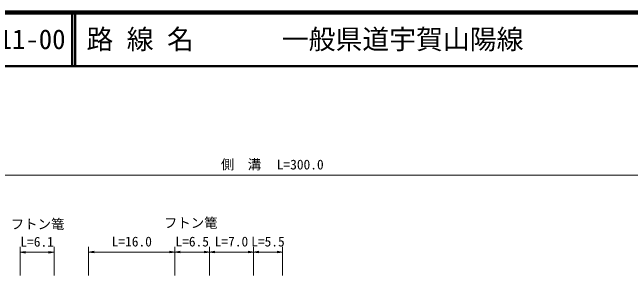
# Model space of a CAD drawing. Units: millimetres at full size, sheet at 1:1000; details may follow other scales. Extents: x 40000 to 680000, y 20000 to 380000.
# Drawn here: x 166587 to 281682, y 331014 to 380000 of the extents above; entities that cross this region are included whole.
import ezdxf
from ezdxf.enums import TextEntityAlignment as Align

# ---------------------------------------------------------------- set-up
doc = ezdxf.new("R2010")
doc.units = ezdxf.units.MM
doc.header["$LTSCALE"] = 1000
for name, color, linetype, lineweight in [('M-STR-HTXT', 7, 'Continuous', 13), ('M-TTL', 2, 'Continuous', 140), ('M-TTL-LINE', 7, 'Continuous', 50)]:
    doc.layers.add(name, color=color, linetype=linetype, lineweight=lineweight)
doc.layers.add('M-TTL-TXT', color=7, linetype='Continuous')
doc.styles.add('ＭＳ ゴシック', font='')
doc.styles.get('ＭＳ ゴシック').set_extended_font_data('MS Gothic')

# ---------------------------------------------------------------- blocks, each defined once
blk = doc.blocks.new('open_arrow')
at = {"color": 0, "linetype": 'Continuous', "lineweight": -2}
blk.add_lwpolyline([(7.5, 1.25), (0, 0), (7.5, -1.25)], dxfattribs=at)

msp = doc.modelspace()

# ---------------------------------------------------------------- linework, layer by layer
at = {"layer": 'M-STR-HTXT'}
for p, q in [((74940, 349718), (365410, 349718)), ((168062, 331014), (168062, 336351)), ((174340, 331014), (174340, 336351)), ((180790, 331014), (180790, 336391)), ((196853, 331014), (196853, 336391)), ((203285, 331014), (203285, 336391)), ((211464, 331014), (211464, 336391)), ((216870, 331014), (216870, 336391)), ((168062, 335351), (174340, 335351)), ((180790, 335391), (196853, 335391)), ((196853, 335391), (203285, 335391)), ((203285, 335391), (211464, 335391)), ((211464, 335391), (216870, 335391))]:
    msp.add_line(p, q, dxfattribs=at)
at = {"layer": 'M-TTL'}
msp.add_line((680000, 380000), (40000, 380000), dxfattribs=at)
at = {"layer": 'M-TTL-LINE'}
for p, q in [((177750, 380000), (177750, 370000)), ((178250, 380000), (178250, 370000)), ((40000, 370000), (680000, 370000))]:
    msp.add_line(p, q, dxfattribs=at)

# ---------------------------------------------------------------- block references
at = {"layer": 'M-STR-HTXT', "xscale": 133, "yscale": 133}
for p in [(168062, 335351), (180790, 335391), (196853, 335391), (203285, 335391), (211464, 335391)]:
    msp.add_blockref('open_arrow', p, dxfattribs=at)
at = {"layer": 'M-STR-HTXT', "xscale": 133, "yscale": 133, "rotation": 180}
for p in [(174340, 335351), (196853, 335391), (203285, 335391), (211464, 335391), (216870, 335391)]:
    msp.add_blockref('open_arrow', p, dxfattribs=at)

# ---------------------------------------------------------------- texts
at = {"layer": 'M-STR-HTXT', "style": 'ＭＳ ゴシック'}
for s, p in [('側\u3000溝', (209146, 351700)), ('フトン篭', (199799, 340833)), ('フトン篭', (171288, 340596))]:
    msp.add_text(s, height=1833, dxfattribs=at).set_placement(p, align=Align.MIDDLE_CENTER)
for s, p in [('L=300.0', (220175, 350218)), ('L=6.1', (171201, 335851)), ('L=16.0', (188821, 335891)), ('L=6.5', (200069, 335891)), ('L=7.0', (207375, 335891)), ('L=5.5', (214167, 335891))]:
    msp.add_text(s, height=1833, dxfattribs=at).set_placement(p, align=Align.BOTTOM_CENTER)
at = {"layer": 'M-TTL-TXT', "style": 'ＭＳ ゴシック'}
for s, p in [('011-00', (161521, 375000)), ('路 線 名', (180380, 375000)), ('一般県道宇賀山陽線', (216734, 375000))]:
    msp.add_text(s, height=3666, dxfattribs=at).set_placement(p, align=Align.MIDDLE_LEFT)

doc.saveas('drawing.dxf')
